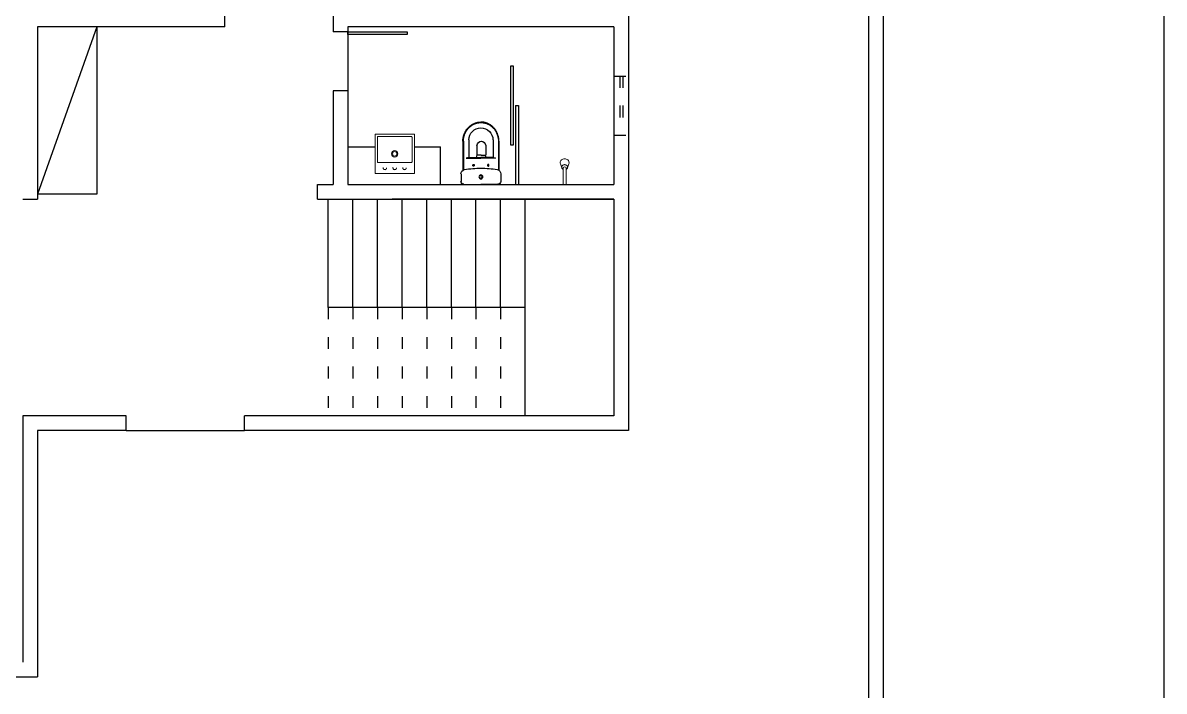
# Model space of a CAD drawing. Header units: millimetres. Extents: x 2474 to 13490, y 3748 to 6960.
# Drawn here: x 3430 to 4589, y 4668 to 5346 of the extents above; entities that cross this region are included whole.
import ezdxf

# ---------------------------------------------------------------- set-up
doc = ezdxf.new("R2010")
doc.units = ezdxf.units.MM
for name, pattern in [('ACAD_ISO03W100', [30, 12, -18]), ('DASHED', [0.75, 0.5, -0.25]), ('DASHSPACE', [30, 12, -18]), ('JIS_02_2.0', [3, 2, -1])]:
    doc.linetypes.add(name, pattern=pattern)
for name, color, linetype in [('02', 2, 'Continuous'), ('2', 2, 'Continuous'), ('6', 6, 'Continuous'), ('Bancadas', 3, 'Continuous'), ('Blocos 1', 1, 'Continuous'), ('janela alta', 2, 'JIS_02_2.0'), ('Linha de Piso', 1, 'Continuous'), ('Mobilia', 2, 'Continuous'), ('Parede', 5, 'Continuous'), ('Portas', 2, 'Continuous'), ('Projecao de Janela', 1, 'DASHED')]:
    doc.layers.add(name, color=color, linetype=linetype)
doc.layers.add('BANHO', color=2, linetype='Continuous', lineweight=20)

# ---------------------------------------------------------------- blocks, each defined once
blk = doc.blocks.new('CP707_p')
at = {"layer": '2'}
for p, q in [((-0.172, 0), (0, 0)), ((0.172, 0), (0, 0)), ((-0.183, -0.438), (-0.183, -0.143)), ((-0.178, -0.438), (-0.178, -0.146)), ((0.178, -0.438), (0.178, -0.146)), ((0.183, -0.438), (0.183, -0.143)), ((-0.148, -0.267), (0, -0.267)), ((-0.123, -0.451), (-0.123, -0.274)), ((-0.123, -0.274), (0, -0.274)), ((0.147, -0.267), (0, -0.267)), ((0.123, -0.274), (0, -0.274)), ((0.123, -0.451), (0.123, -0.274))]:
    blk.add_line(p, q, dxfattribs=at)
at = {"layer": '2', "ltscale": 0.386142}
for p, q in [((-0.202, -0.107), (-0.202, -0.029)), ((0.202, -0.107), (0.202, -0.029))]:
    blk.add_line(p, q, dxfattribs=at)
at = {"layer": '2', "ltscale": 0.129329}
for p, q in [((-0.123, -0.274), (-0.148, -0.267)), ((0.123, -0.274), (0.147, -0.267))]:
    blk.add_line(p, q, dxfattribs=at)
at = {"layer": '2', "ltscale": 0.37039}
blk.add_line((0, -0.267), (-0.074, -0.267), dxfattribs=at)
at = {"layer": '2', "ltscale": 0.120096}
blk.add_line((-0.044, -0.274), (-0.039, -0.298), dxfattribs=at)
at = {"layer": '2', "ltscale": 0.476335}
for p, q in [((-0.04, -0.396), (-0.04, -0.3)), ((0.049, -0.396), (0.049, -0.3))]:
    blk.add_line(p, q, dxfattribs=at)
at = {"layer": '2', "ltscale": 0.203675}
for q in [(-0.036, -0.296), (0.045, -0.296)]:
    blk.add_line((0.004, -0.296), q, dxfattribs=at)
at = {"layer": '2', "ltscale": 0.120095}
blk.add_line((0.053, -0.274), (0.048, -0.298), dxfattribs=at)
at = {"layer": '2'}
for points in [[(-0.075, -0.185), (-0.077, -0.186), (-0.078, -0.186), (-0.08, -0.187), (-0.081, -0.188), (-0.081, -0.189), (-0.082, -0.19), (-0.082, -0.191), (-0.082, -0.192), (-0.082, -0.193)], [(-0.082, -0.193), (-0.082, -0.195), (-0.082, -0.197), (-0.081, -0.198), (-0.08, -0.199), (-0.08, -0.2), (-0.079, -0.2), (-0.078, -0.201), (-0.077, -0.201), (-0.076, -0.201), (-0.075, -0.201)], [(-0.068, -0.193), (-0.068, -0.192), (-0.068, -0.19), (-0.069, -0.188), (-0.07, -0.188), (-0.07, -0.187), (-0.071, -0.187), (-0.072, -0.186), (-0.073, -0.186), (-0.074, -0.186), (-0.075, -0.185)], [(-0.075, -0.201), (-0.073, -0.201), (-0.072, -0.2), (-0.07, -0.2), (-0.069, -0.198), (-0.069, -0.198), (-0.068, -0.197), (-0.068, -0.196), (-0.068, -0.195), (-0.068, -0.193)], [(0.068, -0.193), (0.068, -0.192), (0.068, -0.19), (0.069, -0.188), (0.07, -0.188), (0.07, -0.187), (0.071, -0.187), (0.072, -0.186), (0.073, -0.186), (0.074, -0.186), (0.075, -0.185)], [(0.075, -0.201), (0.073, -0.201), (0.072, -0.2), (0.07, -0.2), (0.069, -0.198), (0.069, -0.198), (0.068, -0.197), (0.068, -0.196), (0.068, -0.195), (0.068, -0.193)], [(0.075, -0.185), (0.077, -0.186), (0.078, -0.186), (0.08, -0.187), (0.081, -0.188), (0.081, -0.189), (0.082, -0.19), (0.082, -0.191), (0.082, -0.192), (0.082, -0.193)], [(0.082, -0.193), (0.082, -0.195), (0.082, -0.197), (0.081, -0.198), (0.08, -0.199), (0.08, -0.2), (0.079, -0.2), (0.078, -0.201), (0.077, -0.201), (0.076, -0.201), (0.075, -0.201)], [(-0.183, -0.438), (-0.182, -0.447), (-0.182, -0.456), (-0.181, -0.465), (-0.179, -0.474), (-0.178, -0.483), (-0.175, -0.492), (-0.173, -0.5), (-0.17, -0.509), (-0.168, -0.513), (-0.167, -0.517), (-0.165, -0.521), (-0.163, -0.526), (-0.161, -0.53), (-0.159, -0.534), (-0.157, -0.537), (-0.155, -0.541), (-0.152, -0.545), (-0.15, -0.549), (-0.148, -0.552), (-0.145, -0.556), (-0.142, -0.56), (-0.14, -0.563), (-0.137, -0.567), (-0.134, -0.57), (-0.129, -0.575)], [(-0.178, -0.438), (-0.177, -0.447), (-0.177, -0.456), (-0.176, -0.465), (-0.174, -0.474), (-0.173, -0.482), (-0.17, -0.491), (-0.168, -0.5), (-0.166, -0.504), (-0.165, -0.508), (-0.163, -0.512), (-0.162, -0.516), (-0.16, -0.52), (-0.158, -0.524), (-0.156, -0.528), (-0.154, -0.532), (-0.152, -0.536), (-0.15, -0.54), (-0.147, -0.544), (-0.145, -0.547), (-0.143, -0.551), (-0.14, -0.554), (-0.137, -0.558), (-0.135, -0.561), (-0.132, -0.565), (-0.129, -0.568), (-0.125, -0.572)], [(0.125, -0.572), (0.131, -0.566), (0.137, -0.559), (0.142, -0.552), (0.147, -0.545), (0.151, -0.537), (0.155, -0.53), (0.159, -0.522), (0.163, -0.514), (0.166, -0.505), (0.169, -0.497), (0.17, -0.493), (0.171, -0.488), (0.172, -0.484), (0.173, -0.48), (0.174, -0.475), (0.175, -0.471), (0.176, -0.466), (0.176, -0.462), (0.177, -0.457), (0.177, -0.453), (0.177, -0.448), (0.177, -0.444), (0.178, -0.438)], [(0.183, -0.438), (0.182, -0.447), (0.182, -0.456), (0.181, -0.465), (0.179, -0.474), (0.178, -0.483), (0.175, -0.492), (0.173, -0.5), (0.17, -0.509), (0.168, -0.513), (0.167, -0.517), (0.165, -0.521), (0.163, -0.526), (0.161, -0.53), (0.159, -0.534), (0.157, -0.537), (0.155, -0.541), (0.152, -0.545), (0.15, -0.549), (0.147, -0.552), (0.145, -0.556), (0.142, -0.56), (0.14, -0.563), (0.137, -0.567), (0.134, -0.57), (0.129, -0.575)], [(-0.129, -0.575), (-0.123, -0.582), (-0.117, -0.587), (-0.11, -0.593), (-0.103, -0.598), (-0.096, -0.603), (-0.089, -0.608), (-0.082, -0.612), (-0.078, -0.614), (-0.074, -0.616), (-0.07, -0.617), (-0.067, -0.619), (-0.063, -0.621), (-0.059, -0.622), (-0.055, -0.623), (-0.051, -0.625), (-0.047, -0.626), (-0.043, -0.627), (-0.039, -0.628), (-0.035, -0.629), (-0.031, -0.63), (-0.027, -0.63), (-0.022, -0.631), (-0.018, -0.631), (-0.014, -0.632), (-0.01, -0.632), (-0.006, -0.632), (-0.002, -0.632), (0, -0.632)], [(-0.125, -0.572), (-0.119, -0.578), (-0.113, -0.584), (-0.107, -0.589), (-0.1, -0.594), (-0.093, -0.599), (-0.086, -0.604), (-0.079, -0.608), (-0.075, -0.61), (-0.071, -0.611), (-0.068, -0.613), (-0.064, -0.615), (-0.06, -0.616), (-0.056, -0.618), (-0.052, -0.619), (-0.048, -0.62), (-0.044, -0.621), (-0.04, -0.622), (-0.036, -0.623), (-0.032, -0.624), (-0.028, -0.625), (-0.024, -0.626), (-0.02, -0.626), (-0.016, -0.627), (-0.012, -0.627), (-0.008, -0.627), (0, -0.627)], [(0, -0.627), (0.008, -0.627), (0.016, -0.627), (0.024, -0.626), (0.032, -0.624), (0.04, -0.622), (0.048, -0.62), (0.056, -0.618), (0.064, -0.615), (0.071, -0.611), (0.079, -0.608), (0.086, -0.604), (0.09, -0.601), (0.093, -0.599), (0.097, -0.597), (0.1, -0.594), (0.104, -0.592), (0.107, -0.589), (0.11, -0.587), (0.113, -0.584), (0.116, -0.581), (0.12, -0.578), (0.125, -0.572)], [(0.129, -0.575), (0.123, -0.582), (0.117, -0.587), (0.11, -0.593), (0.103, -0.598), (0.096, -0.603), (0.089, -0.608), (0.082, -0.612), (0.078, -0.614), (0.074, -0.616), (0.07, -0.617), (0.067, -0.619), (0.063, -0.621), (0.059, -0.622), (0.055, -0.623), (0.051, -0.625), (0.047, -0.626), (0.043, -0.627), (0.039, -0.628), (0.035, -0.629), (0.031, -0.63), (0.027, -0.63), (0.022, -0.631), (0.018, -0.631), (0.014, -0.632), (0.01, -0.632), (0.006, -0.632), (0.002, -0.632), (0, -0.632)]]:
    blk.add_lwpolyline(points, dxfattribs=at)
for radius in [0.0205, 0.0155]:
    blk.add_circle((0, -0.076), radius, dxfattribs=at)
for centre, radius, start, end in [((-0.173, -0.03), 0.0297, 88.1732, 179.3223), ((0.173, -0.03), 0.0297, 0.6777, 91.8268), ((-0.159, -0.106), 0.0438, 180.507, 260.9856), ((0.159, -0.106), 0.0438, 279.0144, 359.493), ((0, 0.831), 0.995, 260.4248, 270.0011), ((0, 0.831), 0.995, 269.9988, 279.5752), ((-0.036, -0.3), 0.004, 90, 180), ((0.045, -0.3), 0.004, 0, 90), ((0, -0.451), 0.122, 180, 270), ((0.005, -0.392), 0.045, 184.4497, 269.835), ((0, -0.451), 0.122, 270, 0), ((0.004, -0.392), 0.045, 270.165, 355.5503)]:
    blk.add_arc(centre, radius, start, end, dxfattribs=at)
blk = doc.blocks.new('A$C29B65A74')
for p, q in [((-40, -39.6), (-40, 39.6)), ((-40, 39.6), (-40, -39.6)), ((-40, -39.6), (-40, 39.6)), ((-39.7, 40), (39.6, 40)), ((39.6, 40), (-39.7, 40)), ((-39.7, 40), (39.6, 40)), ((40, 39.6), (40, -39.6)), ((40, -39.6), (40, 39.6)), ((40, 39.6), (40, -39.6)), ((-35.1, 16.4), (-35.1, -34)), ((-34.1, 17.4), (34.1, 17.4)), ((35.1, 16.4), (35, -34.1)), ((39.6, -40), (-39.7, -40)), ((-39.7, -40), (39.6, -40)), ((39.6, -40), (-39.7, -40)), ((34.1, -35), (-34, -35)), ((-34, -35), (34, -35)), ((-34, -35), (34, -35)), ((34, -35), (-34, -35))]:
    blk.add_line(p, q)
blk.add_lwpolyline([(-34, -35), (-34.3, -35), (-34.4, -34.9), (-34.5, -34.8), (-34.7, -34.7), (-34.9, -34.5), (-34.9, -34.4), (-35, -34.2), (-35, -34)])
at = {"linetype": 'DASHSPACE'}
for centre in [(-20, 28.7), (0, 28.7), (20, 28.7)]:
    blk.add_circle(centre, 3.5, dxfattribs=at)
for radius in [6.5, 4.45]:
    blk.add_circle((0, 0), radius)
for centre, radius, start, end in [((-39.7, 39.6), 0.356, 90, 180), ((-39.7, 39.6), 0.356, 90, 180), ((-39.7, 39.6), 0.356, 90, 180), ((39.6, 39.6), 0.356, 0, 90), ((39.6, 39.6), 0.356, 0, 90), ((39.6, 39.6), 0.356, 0, 90), ((-34.1, 16.4), 1, 90, 180.0711), ((34.1, 16.4), 1, 359.9243, 90), ((-39.7, -39.6), 0.356, 180, 270), ((-39.7, -39.6), 0.356, 180, 270), ((-39.7, -39.6), 0.356, 180, 270), ((-34, -34), 0.999, 179.9645, 270.0355), ((-34, -34), 0.999, 179.9645, 270.0355), ((34.1, -34.1), 0.89, 270, 359.9243), ((39.6, -39.6), 0.356, 270, 0), ((39.6, -39.6), 0.356, 270, 0), ((39.6, -39.6), 0.356, 270, 0)]:
    blk.add_arc(centre, radius, start, end)
blk = doc.blocks.new('CH-D-PL')
for p, q in [((15.3, 1.5), (17, 1.5)), ((15.3, -1.5), (17, -1.5))]:
    blk.add_line(p, q)
blk.add_lwpolyline([(25.7, 1.7, 0.093737), (24.8, 3.2, 0.102376), (23.5, 4.2, 0.109452), (22, 4.5, 0.085068), (20.8, 4.3), (16.8, 2.9, 0.030468), (16.6, 2.8, 0.104065), (15.7, 2.1, 0.061293), (15.3, 1.5), (0, 1.5), (0, -1.5), (15.3, -1.5, 0.061293), (15.7, -2.1, 0.104065), (16.6, -2.8, 0.030468), (16.8, -2.9), (20.8, -4.3, 0.085068), (22, -4.5, 0.109452), (23.5, -4.2, 0.102376), (24.8, -3.2, 0.093737), (25.7, -1.7, 0.088426), (26, 0, 0.088426)], format="xyb", close=True)
blk.add_lwpolyline([(16.6, -2.8, 0.115836), (17.5, -3, 0.115836), (18.4, -2.8, 0.104065), (19.3, -2.1, 0.09084), (19.8, -1.2, 0.083285), (20, 0, 0.083285), (19.8, 1.2, 0.09084), (19.3, 2.1, 0.104065), (18.4, 2.8, 0.115836), (17.5, 3, 0.115836), (16.6, 2.8)], format="xyb")
blk.add_arc((16, 0), 1.79, 303.2251, 56.7749)

msp = doc.modelspace()

# ---------------------------------------------------------------- linework, layer by layer
at = {"layer": '02'}
msp.add_line((3928.4, 5302.4), (3925.4, 5302.4), dxfattribs=at)
at = {"layer": '2'}
for p, q in [((4589.1, 3748.3), (4589.1, 6463.3)), ((3505.4, 5342.4), (3505.4, 5172.4)), ((3505.4, 5172.4), (3445.4, 5172.4))]:
    msp.add_line(p, q, dxfattribs=at)
at = {"layer": '6'}
for p, q in [((4304.1, 4033.3), (4304.1, 6463.3)), ((4289.1, 4048.3), (4289.1, 6448.3))]:
    msp.add_line(p, q, dxfattribs=at)
at = {"layer": 'Bancadas'}
for p, q in [((3925.4, 5302.4), (3925.4, 5222.4)), ((3928.4, 5222.4), (3928.4, 5302.4)), ((3930.4, 5262.4), (3930.4, 5182.4)), ((3930.4, 5262.4), (3933.4, 5262.4)), ((3933.4, 5262.4), (3933.4, 5182.4)), ((3760.4, 5220.4), (3787.9, 5220.4)), ((3827.9, 5220.4), (3854.4, 5220.4)), ((3854.4, 5182.4), (3854.4, 5220.4)), ((3925.4, 5222.4), (3928.4, 5222.4))]:
    msp.add_line(p, q, dxfattribs=at)
at = {"layer": 'Blocos 1'}
msp.add_line((3505.4, 5342.4), (3445.4, 5172.4), dxfattribs=at)
at = {"layer": 'janela alta', "linetype": 'ACAD_ISO03W100'}
for p, q in [((4030.4, 5292.4), (4045.4, 5292.4)), ((4036.4, 5292.4), (4036.4, 5232.4)), ((4039.4, 5292.4), (4039.4, 5232.4)), ((4030.4, 5232.4), (4045.4, 5232.4))]:
    msp.add_line(p, q, dxfattribs=at)
at = {"layer": 'Linha de Piso'}
for p, q in [((3760.4, 5337.4), (3760.4, 5277.4)), ((3535.4, 4932.4), (3655.4, 4932.4))]:
    msp.add_line(p, q, dxfattribs=at)
at = {"layer": 'Parede'}
for p, q in [((4045.4, 5802.4), (4045.4, 4932.4)), ((3635.4, 5342.4), (3635.4, 5362.4)), ((3745.4, 5362.4), (3745.4, 5337.4)), ((3445.4, 5342.4), (3445.4, 5167.4)), ((3635.4, 5342.4), (3445.4, 5342.4)), ((4030.4, 5342.4), (3760.4, 5342.4)), ((3760.4, 5342.4), (3760.4, 5337.4)), ((4030.4, 5342.4), (4030.4, 5182.4)), ((3760.4, 5337.4), (3745.4, 5337.4)), ((3745.4, 5277.4), (3745.4, 5182.4)), ((3760.4, 5277.4), (3745.4, 5277.4)), ((3760.4, 5277.4), (3760.4, 5182.4)), ((3729.4, 5182.4), (3745.4, 5182.4)), ((3729.4, 5167.4), (3729.4, 5182.4)), ((3760.4, 5182.4), (4030.4, 5182.4)), ((3430.4, 5167.4), (3445.4, 5167.4)), ((3729.4, 5167.4), (4030.4, 5167.4)), ((3740.4, 5057.4), (3740.4, 5167.4)), ((3765.4, 5057.4), (3765.4, 5167.4)), ((3790.4, 5057.4), (3790.4, 5167.4)), ((4030.4, 5167.4), (3805.4, 5167.4)), ((3815.4, 5057.4), (3815.4, 5167.4)), ((3840.4, 5057.4), (3840.4, 5167.4)), ((3865.4, 5057.4), (3865.4, 5167.4)), ((3890.4, 5057.4), (3890.4, 5167.4)), ((3915.4, 5057.4), (3915.4, 5167.4)), ((3940.4, 4947.4), (3940.4, 5167.4)), ((4030.4, 5167.4), (4030.4, 4947.4)), ((3940.4, 5057.4), (3740.4, 5057.4)), ((3535.4, 4947.4), (3430.4, 4947.4)), ((3430.4, 4947.4), (3430.4, 4697.4)), ((3535.4, 4932.4), (3535.4, 4947.4)), ((4030.4, 4947.4), (3655.4, 4947.4)), ((3655.4, 4932.4), (3655.4, 4947.4)), ((3535.4, 4932.4), (3445.4, 4932.4)), ((3445.4, 4932.4), (3445.4, 4682.4)), ((4045.4, 4932.4), (3655.4, 4932.4)), ((3445.4, 4707.4), (3445.4, 4697.4)), ((3410.4, 4682.4), (3445.4, 4682.4))]:
    msp.add_line(p, q, dxfattribs=at)
at = {"layer": 'Portas'}
msp.add_lwpolyline([(3760.4, 5337.4), (3820.4, 5337.4), (3820.4, 5334.4), (3760.4, 5334.4)], close=True, dxfattribs=at)
at = {"layer": 'Projecao de Janela', "linetype": 'ACAD_ISO03W100'}
for p, q in [((3740.4, 5057.4), (3740.4, 4947.4)), ((3765.4, 5057.4), (3765.4, 4947.4)), ((3790.4, 5057.4), (3790.4, 4947.4)), ((3815.4, 5057.4), (3815.4, 4947.4)), ((3840.4, 5057.4), (3840.4, 4947.4)), ((3865.4, 5057.4), (3865.4, 4947.4)), ((3890.4, 5057.4), (3890.4, 4947.4)), ((3915.4, 5057.4), (3915.4, 4947.4))]:
    msp.add_line(p, q, dxfattribs=at)

# ---------------------------------------------------------------- block references
at = {"layer": 'BANHO', "xscale": 0.5, "yscale": 0.5, "zscale": 0.5, "rotation": 180}
msp.add_blockref('A$C29B65A74', (3807.9, 5213.4), dxfattribs=at)
at = {"layer": 'BANHO', "xscale": -1, "rotation": 270}
msp.add_blockref('CH-D-PL', (3980.4, 5182.4), dxfattribs=at)
at = {"layer": 'Mobilia', "xscale": -100, "yscale": 100, "zscale": 100.0000000000002, "rotation": 180}
msp.add_blockref('CP707_p', (3895.4, 5182.4), dxfattribs=at)

doc.saveas('drawing.dxf')
